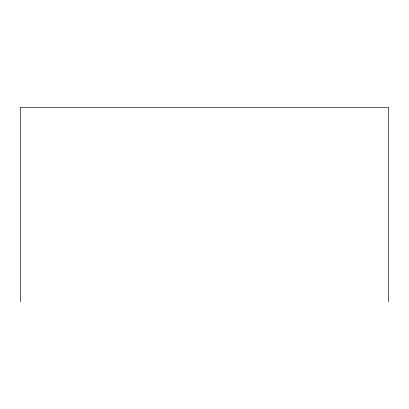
<?xml version="1.0" encoding="UTF-8"?>
<svg xmlns="http://www.w3.org/2000/svg" width="409" height="409" viewBox="0 0 409 409"><rect width="100%" height="100%" fill="white"/><g stroke="black" fill="none" stroke-linecap="round" stroke-linejoin="round"><path stroke-width="0.61" d="M388.55 301.694L388.55 107.306L20.45 107.306L20.45 301.694"/></g></svg>
